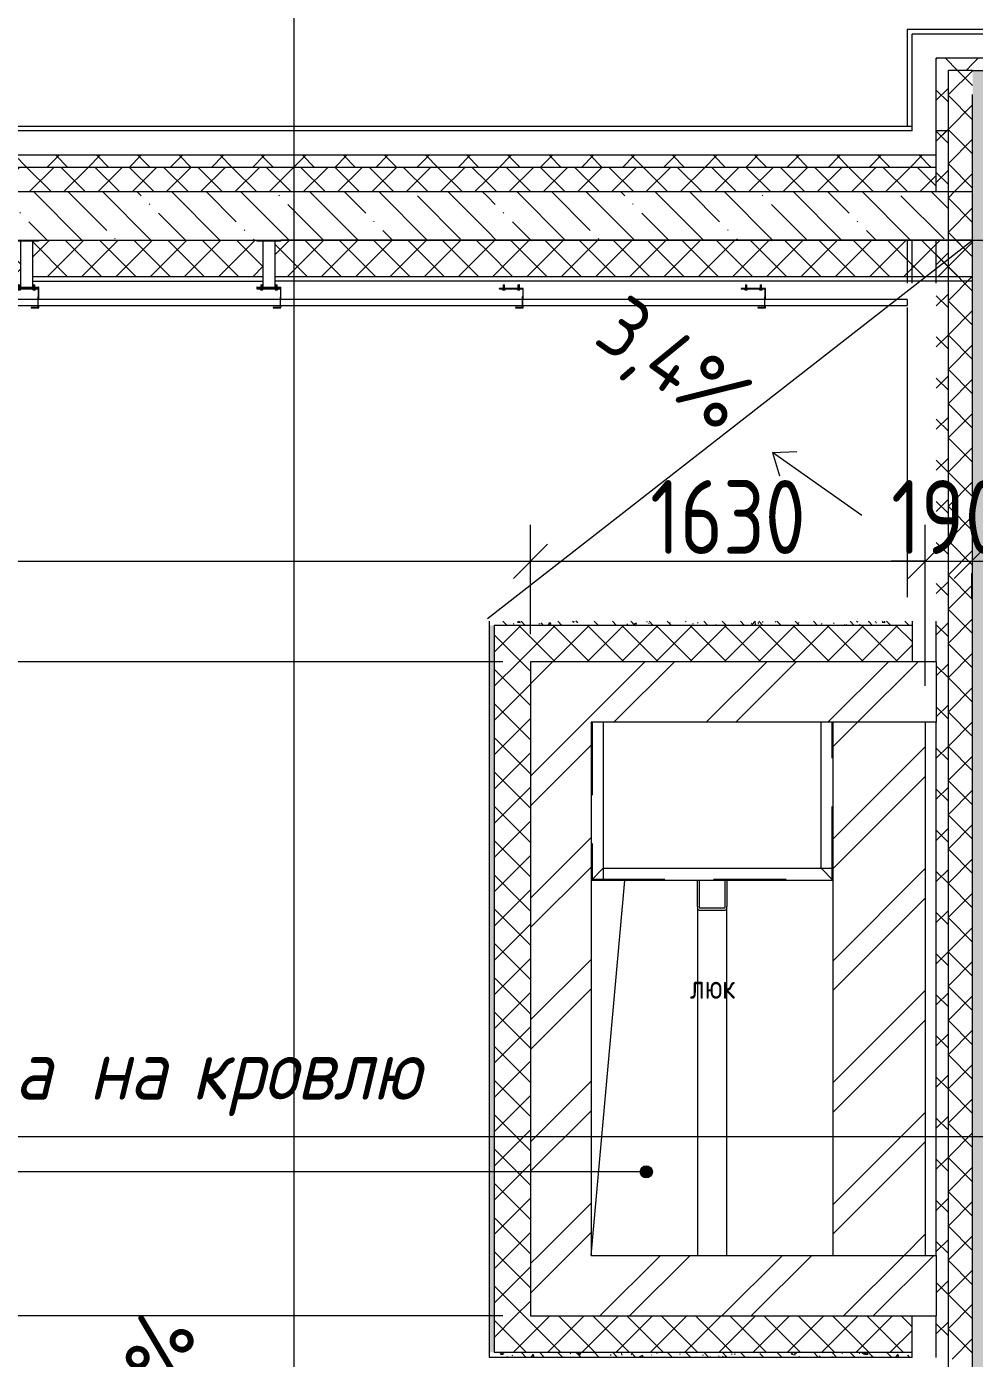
# Model space of a CAD drawing. Header units: millimetres. Extents: x -68946 to 690821, y -552984 to 293768.
# Drawn here: x 97362 to 101275, y -490221 to -484725 of the extents above; entities that cross this region are included whole.
import ezdxf

# ---------------------------------------------------------------- set-up
doc = ezdxf.new("R2010")
doc.units = ezdxf.units.MM
doc.linetypes.add('ADSK_Линия сетки', pattern=[2500, 2000, -250, 0, -250])
doc.linetypes.add('ADSK_Невидимые', pattern=[500, 300, -200])
doc.layers.get('Defpoints').update_dxf_attribs({"color": 250})
for name, color, linetype, lineweight in [('Аннотация', 250, 'Continuous', 20), ('Линии', 7, 'Continuous', 5), ('Обобщенные модели', 250, 'Continuous', 9), ('Ограждение', 7, 'Continuous', 5), ('Окна', 7, 'Continuous', 5), ('Оси', 250, 'Continuous', 9), ('Размеры', 7, 'Continuous', 9), ('Стены внутренние', 7, 'Continuous', 9), ('Стены наружные', 7, 'Continuous', 9), ('Стены отделка', 7, 'Continuous', 13), ('Стены перегородки', 7, 'Continuous', 13), ('Стены штриховка', 250, 'Continuous', 9), ('Узлы', 250, 'Continuous', 18)]:
    doc.layers.add(name, color=color, linetype=linetype, lineweight=lineweight)
doc.styles.add('GOST Common_2', font='', dxfattribs={"width": 0.8, "height": 350})
doc.styles.add('GOST Common_I', font='', dxfattribs={"width": 0.9, "height": 250})
doc.styles.add('ISOCPEUR', font='isocpeur.ttf', dxfattribs={"width": 0.8, "height": 100})
doc.styles.add('ISOCPEUR_1', font='isocpeur.ttf', dxfattribs={"width": 0.9, "height": 250})
doc.styles.add('А3', font='ГОСТ тип А.ttf')
doc.styles.get('GOST Common_2').set_extended_font_data('GOST Common')
doc.styles.get('GOST Common_I').set_extended_font_data('GOST Common', italic=True)
doc.dimstyles.new('ADSK_Основной_2_мм', dxfattribs={"dimscale": 304.8, "dimtxt": 201.142999, "dimasz": 0.463911, "dimexe": 0.492126, "dimexo": 0.492126, "dimgap": 0.098425, "dimtad": 1, "dimdec": 0, "dimdsep": 46, "dimtxsty": 'GOST Common_2', "dimblk1": 'OBLIQUE', "dimblk2": 'OBLIQUE', "dimsah": 1, "dimcen": 0.09, "dimdle": 0.492126, "dimazin": 0, "dimtfac": 1, "dimtdec": 4, "dimtix": 1, "dimtmove": 1, "dimatfit": 3, "dimfxl": 1, "dimtvp": 1, "dimtolj": 1, "dimtzin": 0, "dimlwd": 9, "dimlwe": 9, "dimarcsym": 2})
doc.dimstyles.new('ADSK_Основной_2_мм_1', dxfattribs={"dimscale": 304.8, "dimtxt": 201.142999, "dimasz": 0.463911, "dimexe": 0.492126, "dimexo": 0.492126, "dimgap": 0.098425, "dimtad": 1, "dimdec": 0, "dimdsep": 46, "dimtxsty": 'GOST Common_2', "dimblk1": 'OBLIQUE', "dimblk2": 'OBLIQUE', "dimsah": 1, "dimcen": 0.09, "dimdle": 0.492126, "dimazin": 0, "dimtfac": 1, "dimtdec": 4, "dimtix": 1, "dimtmove": 0, "dimatfit": 3, "dimfxl": 1, "dimtvp": 1, "dimtolj": 1, "dimtzin": 0, "dimlwd": 9, "dimlwe": 9, "dimarcsym": 2})
pattern_1 = [(45, (23667.23, -543980.64), (-70.71068, 70.71068), []), (135, (23667.23, -543980.64), (-70.71068, -70.71068), [])]
pattern_2 = [(135, (23667.23, -543980.64), (-142.5619, -142.5619), []), (135, (23809.8, -543980.64), (-142.5619, -142.5619), [252.016, -50.403, 3.353, -47.05])]
pattern_3 = [(135, (23667.23, -543980.64), (-84.85281, -84.85281), []), (225, (23667.23, -543980.64), (84.85281, -84.85281), [])]
pattern_4 = [(45, (23667.23, -543980.64), (-251.4472, 251.4472), []), (45, (23667.23, -543599.64), (-251.4472, 251.4472), [])]
pattern_5 = [(135, (23667.23, -543980.64), (-75.43415, -75.43415), [106.68, -17.78, 3.556, -17.78]), (135, (23667.23, -543905.25), (-75.43415, -75.43415), []), (50, (23667.23, -543980.64), (127.52922, -11.15758), [13.335, -146.685]), (355, (23667.23, -543980.64), (-24.66966, 133.74002), [10.668, -117.348]), (100.451, (23677.86, -543981.57), (102.85973, 122.58178), [11.333, -124.663]), (46.184, (23667.23, -543945.08), (189.75516, -29.43036), [20.003, -220.028]), (96.636, (23683.04, -543947.53), (166.1822, 173.1996), [17, -186.995]), (351.184, (23667.23, -543945.08), (166.18393, 173.19757), [16.002, -176.022]), (21, (23685.01, -543953.97), (106.13027, -71.58603), [13.335, -146.685]), (326, (23685.01, -543953.97), (43.26188, 128.93175), [10.668, -117.348]), (71.451, (23693.85, -543959.94), (149.39198, 57.34505), [11.333, -124.663]), (37.5, (23667.23, -543980.64), (2.162228, 59.188357), [3.353, -112.573, 3.353, -115.773, -117.793]), (37.5, (23667.23, -543980.64), (2.162228, 59.188357), [-235.052, 3.353, -114.44]), (7.5, (23667.23, -543980.64), (46.773857, 70.126152), [3.353, -64.567, 3.353, -109.906, -44.895]), (7.5, (23667.23, -543980.64), (46.773857, 70.126152), [-181.178, 3.353, -41.542]), (327.5, (23627.58, -543980.64), (94.913671, -4.010093), [3.353, -41.097, 3.353, -135.331, -184.023]), (327.5, (23627.58, -543980.64), (94.913671, -4.010093), [-183.134, 3.353, -180.67]), (317.5, (23609.8, -543980.64), (103.69057, 17.79882), [3.353, -54.432, 3.353, -88.748, -130.683]), (317.5, (23609.8, -543980.64), (103.69057, 17.79882), [-149.885, 3.353, -127.33])]

# ---------------------------------------------------------------- blocks, each defined once
blk = doc.blocks.new('ОМ_Труба_ГОСТ 8639-82 - ОМ_Труба_ГОСТ 8639-82-37318115-АР3_Кладочный план кровли _17_930 С2-3')
at = {"layer": 'Обобщенные модели'}
for p, q in [((76465, 55624.8), (76465, 54184.5)), ((76585, 54184.5), (76585, 55624.8))]:
    blk.add_line(p, q, dxfattribs=at)
blk = doc.blocks.new('ОМ_Уголок_ГОСТ 8509-93 - ОМ_Уголок_ГОСТ 8509-93-25102388-АР3_Кладочный план кровли _17_930 С2-3')
at = {"layer": 'Обобщенные модели'}
for p, q in [((1000, 0), (0, 0)), ((50, -50), (0, 0)), ((50, -50), (1000, -50))]:
    blk.add_line(p, q, dxfattribs=at)
at = {"layer": 'Обобщенные модели', "linetype": 'ADSK_Невидимые'}
blk.add_line((5, -5), (995, -5), dxfattribs=at)
blk = doc.blocks.new('ОМ_Уголок_ГОСТ 8509-93 - ОМ_Уголок_ГОСТ 8509-93-25102389-АР3_Кладочный план кровли _17_930 С2-3')
at = {"layer": 'Обобщенные модели', "linetype": 'ADSK_Невидимые'}
blk.add_line((247.6, -5), (895, -5), dxfattribs=at)
at = {"layer": 'Обобщенные модели'}
for p, q in [((247.6, -50), (900, -50)), ((900, -50), (900, 0))]:
    blk.add_line(p, q, dxfattribs=at)
blk = doc.blocks.new('ОМ_Уголок_ГОСТ 8509-93 - ОМ_Уголок_ГОСТ 8509-93-V2-АР3_Кладочный план кровли _17_930 С2-3')
at = {"layer": 'Обобщенные модели'}
for q in [(0, 0), (652.4, -50)]:
    blk.add_line((50, -50), q, dxfattribs=at)
at = {"layer": 'Обобщенные модели', "linetype": 'ADSK_Невидимые'}
blk.add_line((5, -5), (652.4, -5), dxfattribs=at)
blk = doc.blocks.new('Ограждение - Н_800-35689610-АР3_Кладочный план кровли _17_930 С2-3')
at = {"layer": 'Ограждение'}
for p, q in [((-2, 85), (-5, 85)), ((-2, 85), (-5, 85)), ((-5, 75), (-5, 85)), ((-5, 85), (-5, 75)), ((-5, 75), (-5, 85)), ((-5, 85), (-5, 75)), ((-5, 75), (-2, 75)), ((-5, 75), (-2, 75)), ((0, 100), (-2, 100)), ((-2, 100), (-2, 2)), ((0, 0), (0, 100)), ((15, 83), (0, 83)), ((0, 77), (15, 77)), ((15, 83), (5, 83)), ((5, 77), (15, 77)), ((15, 82.6), (15, 83)), ((15, 83), (15, 77)), ((15, 82.6), (15, 83)), ((15, 83), (15, 82.6)), ((15, 77), (15, 77.4)), ((15, 77), (15, 77.4)), ((15, 77.4), (15, 77)), ((-78, 32), (-80, 32)), ((-80, 32), (-80, 2)), ((-80, 2), (-35, 2)), ((-80, 2), (-80, 0)), ((-78, 4), (-78, 32)), ((-35, 4), (-78, 4)), ((-35, 2), (-35, 4)), ((-2, 2), (-35, 2)), ((-2, 24), (-5, 24)), ((-2, 24), (-5, 24)), ((-5, 14), (-5, 24)), ((-5, 24), (-5, 14)), ((-5, 14), (-5, 24)), ((-5, 24), (-5, 14)), ((-5, 14), (-2, 14)), ((-5, 14), (-2, 14)), ((15, 22), (0, 22)), ((0, 16), (15, 16)), ((15, 22), (5, 22)), ((5, 16), (15, 16)), ((15, 21.6), (15, 22)), ((15, 22), (15, 16)), ((15, 21.6), (15, 22)), ((15, 22), (15, 21.6)), ((15, 16), (15, 16.4)), ((15, 16), (15, 16.4)), ((15, 16.4), (15, 16)), ((-80, 0), (-70, 0)), ((-45, 0), (0, 0))]:
    blk.add_line(p, q, dxfattribs=at)
blk = doc.blocks.new('Ограждение - Н_800-V6-АР3_Кладочный план кровли _17_930 С2-3')
at = {"layer": 'Ограждение'}
for p, q in [((-2, 85), (-5, 85)), ((-2, 85), (-5, 85)), ((-5, 75), (-5, 85)), ((-5, 85), (-5, 75)), ((-5, 75), (-5, 85)), ((-5, 85), (-5, 75)), ((-5, 75), (-2, 75)), ((-5, 75), (-2, 75)), ((0, 100), (-2, 100)), ((-2, 100), (-2, 2)), ((0, 0), (0, 100)), ((15, 83), (0, 83)), ((15, 83), (0, 83)), ((0, 77), (15, 77)), ((0, 77), (15, 77)), ((15, 82.6), (15, 83)), ((15, 83), (15, 77)), ((15, 82.6), (15, 83)), ((15, 83), (15, 82.6)), ((15, 77), (15, 77.4)), ((15, 77), (15, 77.4)), ((15, 77.4), (15, 77)), ((-78, 32), (-80, 32)), ((-80, 32), (-80, 2)), ((-80, 2), (-35, 2)), ((-80, 2), (-80, 0)), ((-78, 4), (-78, 32)), ((-35, 4), (-78, 4)), ((-35, 2), (-35, 4)), ((-2, 2), (-35, 2)), ((-2, 24), (-5, 24)), ((-2, 24), (-5, 24)), ((-5, 14), (-5, 24)), ((-5, 24), (-5, 14)), ((-5, 14), (-5, 24)), ((-5, 24), (-5, 14)), ((-5, 14), (-2, 14)), ((-5, 14), (-2, 14)), ((15, 22), (0, 22)), ((15, 22), (0, 22)), ((0, 16), (15, 16)), ((0, 16), (15, 16)), ((15, 21.6), (15, 22)), ((15, 22), (15, 16)), ((15, 21.6), (15, 22)), ((15, 22), (15, 21.6)), ((15, 16), (15, 16.4)), ((15, 16), (15, 16.4)), ((15, 16.4), (15, 16)), ((-80, 0), (-70, 0)), ((-45, 0), (0, 0))]:
    blk.add_line(p, q, dxfattribs=at)
blk = doc.blocks.new('Ограждение - Ограждение-35682293-АР3_Кладочный план кровли _17_930 С2-3')
at = {"layer": 'Ограждение'}
for p, q in [((73741, 58130), (72743, 58130)), ((72743, 58105), (73741, 58105)), ((74741, 58130), (73743, 58130)), ((73743, 58105), (74741, 58105)), ((75741, 58130), (74744.1, 58130)), ((74744.1, 58105), (75741, 58105)), ((76741, 58130), (75743, 58130)), ((75743, 58105), (76741, 58105)), ((77330, 58130), (76743, 58130)), ((76743, 58105), (77330, 58105)), ((77330, 58130), (77330, 58105))]:
    blk.add_line(p, q, dxfattribs=at)
at = {"rotation": 89.99999999999982}
for name, p in [('Ограждение - Н_800-35689610-АР3_Кладочный план кровли _17_930 С2-3', (73745, 58175)), ('Ограждение - Н_800-35689610-АР3_Кладочный план кровли _17_930 С2-3', (74745, 58175)), ('Ограждение - Н_800-V6-АР3_Кладочный план кровли _17_930 С2-3', (75745, 58175)), ('Ограждение - Н_800-V6-АР3_Кладочный план кровли _17_930 С2-3', (76745, 58175))]:
    blk.add_blockref(name, p, dxfattribs=at)
blk = doc.blocks.new('TN_Удлинитель для кровельного ограждения - Удлинитель для кровельного ограждения ТехноНИКОЛЬ 200 мм-35682382-АР3_Кладочный план кровли _17_930 С2-3')
at = {"layer": 'Ограждение'}
for p, q in [((68645, 58375), (68645, 58370)), ((68645, 58375), (68655, 58375)), ((68655, 58370), (68645, 58370)), ((68655, 58375), (68735, 58375)), ((68735, 58370), (68655, 58370)), ((68669.5, 58370), (68669.5, 58180)), ((68720.5, 58180), (68720.5, 58370)), ((68735, 58375), (68745, 58375)), ((68745, 58370), (68735, 58370)), ((68745, 58370), (68745, 58375)), ((68645, 58180), (68645, 58175)), ((68645, 58180), (68655, 58180)), ((68646.3, 58180), (68645, 58180)), ((68655, 58180), (68662.6, 58180)), ((68667.6, 58180), (68723.6, 58180)), ((68728.6, 58180), (68735, 58180)), ((68735, 58180), (68745, 58180)), ((68745, 58180), (68743.7, 58180)), ((68745, 58175), (68745, 58180))]:
    blk.add_line(p, q, dxfattribs=at)
blk = doc.blocks.new('ОМ_Труба_ГОСТ 8639-82 - ОМ_Труба_ГОСТ 8639-82-25160815-АР3_Кладочный план кровли _17_930 С2-3')
at = {"layer": 'Обобщенные модели'}
for p, q in [((76465, 55624.8), (76465, 55732.1)), ((76471, 55732.1), (76471, 55624.8)), ((76579, 55624.8), (76579, 55732.1)), ((76585, 55732.1), (76585, 55624.8)), ((76474, 55619.1), (76576, 55619.1)), ((76576, 55607.6), (76474, 55607.6))]:
    blk.add_line(p, q, dxfattribs=at)
at = {"layer": 'Обобщенные модели', "flags": 128}
for points in [[(76474, 55607.6), (76472.2, 55608), (76470.6, 55608.9), (76469, 55610.5), (76467.6, 55612.7), (76466.5, 55615.3), (76465.7, 55618.2), (76465.2, 55621.5), (76465, 55624.8)], [(76471, 55624.8), (76471.1, 55623.7), (76471.2, 55622.6), (76471.5, 55621.6), (76471.9, 55620.8), (76472.3, 55620), (76472.9, 55619.5), (76473.4, 55619.2), (76474, 55619.1)], [(76585, 55624.8), (76584.8, 55621.5), (76584.3, 55618.2), (76583.5, 55615.3), (76582.4, 55612.7), (76581, 55610.5), (76579.4, 55608.9), (76577.8, 55608), (76576, 55607.6)], [(76576, 55619.1), (76576.6, 55619.2), (76577.1, 55619.5), (76577.7, 55620), (76578.1, 55620.8), (76578.5, 55621.6), (76578.8, 55622.6), (76578.9, 55623.7), (76579, 55624.8)]]:
    blk.add_lwpolyline(points, dxfattribs=at)
blk = doc.blocks.new('_Wn_-As_OpeningMEP_floor__Rectangular - _Wn_-As_OpeningMEP_floor__Rectangular-37475321-АР3_Кладочный план кровли _17_930 С2-3')
at = {"layer": 'Узлы', "lineweight": 5}
blk.add_line((-500, -1050), (-360.2, 497.6), dxfattribs=at)
blk = doc.blocks.new('_Oblique')
at = {"color": 0, "linetype": 'ByBlock', "lineweight": -2}
blk.add_line((-0.5, -0.5), (0.5, 0.5), dxfattribs=at)
blk = doc.blocks.new('*D6163')
at = {"layer": 'Defpoints', "color": 0, "lineweight": 30, "transparency": 16777216}
for p in [(93167.2, -490586.2), (98147.2, -490686.2), (98147.2, -491359.6)]:
    blk.add_point(p, dxfattribs=at)
at = {"layer": 'Размеры', "color": 0, "lineweight": 9, "transparency": 16777216}
for p, q in [((98147.2, -491209.6), (98147.2, -490536.2)), ((93017.2, -490686.2), (98297.2, -490686.2)), ((93167.2, -490736.2), (93167.2, -490836.2))]:
    blk.add_line(p, q, dxfattribs=at)
at = {"layer": 'Размеры', "color": 0, "lineweight": 9, "transparency": 16777216, "xscale": 141.4, "yscale": 141.4, "zscale": 141.4, "rotation": 180}
blk.add_blockref('_Oblique', (93167.2, -490686.2), dxfattribs=at)
at = {"layer": 'Размеры', "color": 0, "lineweight": 9, "transparency": 16777216, "xscale": 141.4, "yscale": 141.4, "zscale": 141.4}
blk.add_blockref('_Oblique', (98147.2, -490686.2), dxfattribs=at)
at = {"layer": 'Размеры', "color": 0, "transparency": 16777216, "insert": (94885.2, -490091.7), "char_height": 304.8, "width": 625.93, "attachment_point": 1, "line_spacing_factor": 1.022761, "style": 'А3'}
blk.add_mtext('\\A1;4980', dxfattribs=at)
blk = doc.blocks.new('*D6166')
at = {"layer": 'Defpoints', "color": 0, "lineweight": 30, "transparency": 16777216}
for p in [(93167.2, -486831.2), (99442.2, -486931.2), (99442.2, -487382.1)]:
    blk.add_point(p, dxfattribs=at)
at = {"layer": 'Размеры', "color": 0, "lineweight": 9, "transparency": 16777216}
for p, q in [((99442.2, -487232.1), (99442.2, -486781.2)), ((93017.2, -486931.2), (99592.2, -486931.2)), ((93167.2, -486981.2), (93167.2, -487081.2))]:
    blk.add_line(p, q, dxfattribs=at)
at = {"layer": 'Размеры', "color": 0, "lineweight": 9, "transparency": 16777216, "xscale": 141.4, "yscale": 141.4, "zscale": 141.4, "rotation": 180}
blk.add_blockref('_Oblique', (93167.2, -486931.2), dxfattribs=at)
at = {"layer": 'Размеры', "color": 0, "lineweight": 9, "transparency": 16777216, "xscale": 141.4, "yscale": 141.4, "zscale": 141.4}
blk.add_blockref('_Oblique', (99442.2, -486931.2), dxfattribs=at)
at = {"layer": 'Размеры', "color": 0, "transparency": 16777216, "insert": (96304.7, -486748.8), "char_height": 304.8, "width": 605.475, "attachment_point": 5, "style": 'А3'}
blk.add_mtext('\\A1;6275', dxfattribs=at)
blk = doc.blocks.new('*D6167')
at = {"layer": 'Defpoints', "color": 0, "lineweight": 30, "transparency": 16777216}
for p in [(101072.2, -486931.2), (99442.2, -487382.1), (101072.2, -487596.1)]:
    blk.add_point(p, dxfattribs=at)
at = {"layer": 'Размеры', "color": 0, "lineweight": 9, "transparency": 16777216}
for p, q in [((99442.2, -487232.1), (99442.2, -486781.2)), ((101072.2, -487446.1), (101072.2, -486781.2)), ((99292.2, -486931.2), (101222.2, -486931.2))]:
    blk.add_line(p, q, dxfattribs=at)
at = {"layer": 'Размеры', "color": 0, "lineweight": 9, "transparency": 16777216, "xscale": 141.4, "yscale": 141.4, "zscale": 141.4, "rotation": 180}
blk.add_blockref('_Oblique', (99442.2, -486931.2), dxfattribs=at)
at = {"layer": 'Размеры', "color": 0, "lineweight": 9, "transparency": 16777216, "xscale": 141.4, "yscale": 141.4, "zscale": 141.4}
blk.add_blockref('_Oblique', (101072.2, -486931.2), dxfattribs=at)
at = {"layer": 'Размеры', "color": 0, "transparency": 16777216, "insert": (100257.2, -486748.8), "char_height": 304.8, "width": 560.473, "attachment_point": 5, "style": 'А3'}
blk.add_mtext('\\A1;1630', dxfattribs=at)
blk = doc.blocks.new('*D6168')
at = {"layer": 'Defpoints', "color": 0, "lineweight": 30, "transparency": 16777216}
for p in [(101262.2, -486831.2), (101262.2, -486931.2), (101072.2, -487596.1)]:
    blk.add_point(p, dxfattribs=at)
at = {"layer": 'Размеры', "color": 0, "lineweight": 9, "transparency": 16777216}
for p, q in [((101072.2, -487446.1), (101072.2, -486781.2)), ((101072.2, -486931.2), (100930.8, -486931.2)), ((101072.2, -486931.2), (101262.2, -486931.2)), ((101262.2, -486931.2), (101403.6, -486931.2)), ((101262.2, -486981.2), (101262.2, -487081.2))]:
    blk.add_line(p, q, dxfattribs=at)
at = {"layer": 'Размеры', "color": 0, "lineweight": 9, "transparency": 16777216, "xscale": 141.4, "yscale": 141.4, "zscale": 141.4}
blk.add_blockref('_Oblique', (101072.2, -486931.2), dxfattribs=at)
at = {"layer": 'Размеры', "color": 0, "lineweight": 9, "transparency": 16777216, "xscale": 141.4, "yscale": 141.4, "zscale": 141.4, "rotation": 180}
blk.add_blockref('_Oblique', (101262.2, -486931.2), dxfattribs=at)
at = {"layer": 'Размеры', "color": 0, "transparency": 16777216, "insert": (101167.2, -486748.8), "char_height": 304.8, "width": 409.104, "attachment_point": 5, "style": 'А3'}
blk.add_mtext('\\A1;190', dxfattribs=at)
blk = doc.blocks.new('*D6169')
at = {"layer": 'Defpoints', "color": 0, "lineweight": 30, "transparency": 16777216}
for p in [(95909.4, -485605.6), (95809.4, -487346.1), (99478.2, -487346.1)]:
    blk.add_point(p, dxfattribs=at)
at = {"layer": 'Размеры', "color": 0, "lineweight": 9, "transparency": 16777216}
for p, q in [((95809.4, -485455.6), (95809.4, -487496.1)), ((95759.4, -485605.6), (95659.4, -485605.6)), ((99328.2, -487346.1), (95659.4, -487346.1))]:
    blk.add_line(p, q, dxfattribs=at)
at = {"layer": 'Размеры', "color": 0, "lineweight": 9, "transparency": 16777216, "xscale": 141.4, "yscale": 141.4, "zscale": 141.4}
for p, rotation in [((95809.4, -485605.6), 90), ((95809.4, -487346.1), 270)]:
    blk.add_blockref('_Oblique', p, dxfattribs=dict(at, rotation=rotation))
at = {"layer": 'Размеры', "color": 0, "transparency": 16777216, "insert": (95627, -486475.9), "char_height": 304.8, "width": 535.927, "attachment_point": 5, "rotation": 90, "style": 'А3'}
blk.add_mtext('\\A1;1741', dxfattribs=at)
blk = doc.blocks.new('*D6170')
at = {"layer": 'Defpoints', "color": 0, "lineweight": 30, "transparency": 16777216}
for p in [(99478.2, -487346.1), (95809.4, -490046.1), (99478.2, -490046.1)]:
    blk.add_point(p, dxfattribs=at)
at = {"layer": 'Размеры', "color": 0, "lineweight": 9, "transparency": 16777216}
for p, q in [((95809.4, -487196.1), (95809.4, -490196.1)), ((99328.2, -487346.1), (95659.4, -487346.1)), ((99328.2, -490046.1), (95659.4, -490046.1))]:
    blk.add_line(p, q, dxfattribs=at)
at = {"layer": 'Размеры', "color": 0, "lineweight": 9, "transparency": 16777216, "xscale": 141.4, "yscale": 141.4, "zscale": 141.4}
for p, rotation in [((95809.4, -487346.1), 90), ((95809.4, -490046.1), 270)]:
    blk.add_blockref('_Oblique', p, dxfattribs=dict(at, rotation=rotation))
at = {"layer": 'Размеры', "color": 0, "transparency": 16777216, "insert": (95627, -488696.1), "char_height": 304.8, "width": 605.475, "attachment_point": 5, "rotation": 90, "style": 'А3'}
blk.add_mtext('\\A1;2700', dxfattribs=at)
blk = doc.blocks.new('*D6206')
at = {"layer": 'Defpoints', "color": 0, "lineweight": 30, "transparency": 16777216}
for p in [(99478.2, -490046.1), (95809.4, -491385.6), (98121.2, -491385.6)]:
    blk.add_point(p, dxfattribs=at)
at = {"layer": 'Размеры', "color": 0, "lineweight": 9, "transparency": 16777216}
for p, q in [((95809.4, -489896.1), (95809.4, -491535.6)), ((99328.2, -490046.1), (95659.4, -490046.1)), ((97971.2, -491385.6), (95659.4, -491385.6))]:
    blk.add_line(p, q, dxfattribs=at)
at = {"layer": 'Размеры', "color": 0, "lineweight": 9, "transparency": 16777216, "xscale": 141.4, "yscale": 141.4, "zscale": 141.4}
for p, rotation in [((95809.4, -490046.1), 90), ((95809.4, -491385.6), 270)]:
    blk.add_blockref('_Oblique', p, dxfattribs=dict(at, rotation=rotation))
at = {"layer": 'Размеры', "color": 0, "transparency": 16777216, "insert": (95627, -490715.9), "char_height": 304.8, "width": 560.473, "attachment_point": 5, "rotation": 90, "style": 'А3'}
blk.add_mtext('\\A1;1339', dxfattribs=at)

msp = doc.modelspace()

# ---------------------------------------------------------------- hatches: boundary and pattern name
at = {"layer": 'Аннотация'}
h = msp.add_hatch(color=256, dxfattribs=at)
edge = h.paths.add_edge_path()
edge.add_arc((99920.3372, -489451.5108), 25, 0, 360)
at = {"layer": 'Стены внутренние', "lineweight": 5}
h = msp.add_hatch(dxfattribs=at)
h.set_pattern_fill('FP_1', color=256, style=0, pattern_type=2)
h.set_pattern_definition(pattern_2)
h.paths.add_polyline_path([(101467.2298, -504205.6404), (101467.2298, -485075.6404), (101392.2298, -485000.6404), (101467.2298, -485000.6404), (101467.2298, -484905.6404), (101267.2298, -484905.6404), (101267.2298, -504205.6404)])
h = msp.add_hatch(dxfattribs=at)
h.set_pattern_fill('FP_1', color=256, style=0, pattern_type=2)
h.set_pattern_definition(pattern_2)
h.paths.add_polyline_path([(96284.7036, -485605.641), (99264.2298, -485605.641), (99264.2298, -485405.641), (92967.2298, -485405.641), (92967.2298, -485605.641), (95930.268, -485605.641)])
h = msp.add_hatch(dxfattribs=at)
h.set_pattern_fill('FP_1', color=256, style=0, pattern_type=2)
h.set_pattern_definition(pattern_2)
h.paths.add_polyline_path([(100997.2298, -485605.641), (101167.2298, -485605.641), (101167.2298, -485405.641), (99264.2298, -485405.641), (99264.2298, -485605.641), (100892.3667, -485605.641)])
at = {"layer": 'Стены наружные', "lineweight": 5}
h = msp.add_hatch(dxfattribs=at)
h.set_pattern_fill('FP_34', color=256, style=0, pattern_type=2)
h.set_pattern_definition(pattern_3)
h.paths.add_polyline_path([(101267.2298, -484905.6404), (101267.2298, -484855.6404), (101117.2298, -484855.6404), (101117.2298, -484905.6404), (101246.8023, -484905.6404)])
h = msp.add_hatch(dxfattribs=at)
h.set_pattern_fill('FP_34', color=256, style=0, pattern_type=2)
h.set_pattern_definition(pattern_3)
h.paths.add_polyline_path([(132437.1369, -484905.6404), (132767.2242, -484905.6404), (132767.2242, -484855.6404), (101267.2298, -484855.6404), (101267.2298, -484905.6404), (131019.3944, -484905.6404)])
h = msp.add_hatch(dxfattribs=at)
h.set_pattern_fill('FP_34', color=256, style=0, pattern_type=2)
h.set_pattern_definition(pattern_3)
h.paths.add_polyline_path([(101117.2298, -485405.641), (101167.2298, -485405.641), (101167.2298, -484905.6404), (101117.2298, -484905.6404), (101117.2298, -485305.641)])
h = msp.add_hatch(dxfattribs=at)
h.set_pattern_fill('FP_33', color=256, style=0, pattern_type=2)
h.set_pattern_definition(pattern_1)
h.paths.add_polyline_path([(101167.2298, -485005.6404), (101267.2298, -485005.6203), (101267.2298, -484905.6404), (101167.2298, -484905.6404)])
h = msp.add_hatch(dxfattribs=at)
h.set_pattern_fill('FP_33', color=256, style=0, pattern_type=2)
h.set_pattern_definition(pattern_1)
h.paths.add_polyline_path([(101246.8023, -485405.641), (101267.2298, -485405.641), (101267.2298, -485005.6404), (101167.2298, -485005.6404), (101167.2298, -485405.641)])
h = msp.add_hatch(dxfattribs=at)
h.set_pattern_fill('FP_34', color=256, style=0, pattern_type=2)
h.set_pattern_definition(pattern_3)
h.paths.add_polyline_path([(101117.2298, -490224.1477), (101167.2298, -490224.1477), (101167.2298, -485605.641), (101117.2298, -485605.641), (101117.2298, -490218.1477)])
h.paths.add_polyline_path([(101117.2298, -485405.641), (101167.2298, -485405.641), (101167.2298, -485155.641), (101117.2298, -485155.641), (101117.2298, -485305.641)])
h = msp.add_hatch(dxfattribs=at)
h.set_pattern_fill('FP_34', color=256, style=0, pattern_type=2)
h.set_pattern_definition(pattern_3)
h.paths.add_polyline_path([(99264.2298, -485305.641), (99264.2298, -485255.641), (92857.2298, -485255.641), (92857.2298, -485305.641), (98411.3174, -485305.641)])
h = msp.add_hatch(dxfattribs=at)
h.set_pattern_fill('FP_34', color=256, style=0, pattern_type=2)
h.set_pattern_definition(pattern_3)
h.paths.add_polyline_path([(101117.2298, -485305.641), (101117.2298, -485255.641), (99264.2298, -485255.641), (99264.2298, -485305.641), (100537.9311, -485305.641)])
h = msp.add_hatch(dxfattribs=at)
h.set_pattern_fill('FP_33', color=256, style=0, pattern_type=2)
h.set_pattern_definition(pattern_1)
h.paths.add_polyline_path([(99264.2298, -485405.641), (99264.2298, -485305.641), (92857.2298, -485305.641), (92857.2298, -485405.641), (98411.3174, -485405.641)])
h = msp.add_hatch(dxfattribs=at)
h.set_pattern_fill('FP_33', color=256, style=0, pattern_type=2)
h.set_pattern_definition(pattern_1)
h.paths.add_polyline_path([(101117.2298, -485405.641), (101117.2298, -485305.641), (99264.2298, -485305.641), (99264.2298, -485405.641), (100537.9311, -485405.641)])
h = msp.add_hatch(dxfattribs=at)
h.set_pattern_fill('FP_33', color=256, style=0, pattern_type=2)
h.set_pattern_definition(pattern_1)
h.paths.add_polyline_path([(101267.2298, -490224.1477), (101267.2298, -485405.641), (101167.2298, -485405.641), (101167.2298, -490224.1477), (101246.8023, -490224.1477)])
h = msp.add_hatch(dxfattribs=at)
h.set_pattern_fill('FP_33', color=256, style=0, pattern_type=2)
h.set_pattern_definition(pattern_1)
h.paths.add_polyline_path([(99120.1886, -485755.641), (99264.2298, -485755.641), (99264.2298, -485605.641), (98410.8901, -485605.641), (98410.8901, -485610.6855), (98387.7298, -485610.6855), (98387.7298, -485755.641), (98765.753, -485755.641)])
h.paths.add_polyline_path([(98336.7298, -485755.641), (98335.7298, -485610.6855), (98313.5696, -485610.6855), (98313.5696, -485605.641), (97410.8901, -485605.641), (97410.8901, -485610.6855), (97387.7298, -485610.6855), (97387.7298, -485755.641), (98322.7084, -485755.641)])
h.paths.add_polyline_path([(97336.7298, -485755.641), (97335.7298, -485610.6855), (97313.5696, -485610.6855), (97313.5696, -485605.641), (96410.8901, -485605.641), (96410.8901, -485610.6855), (96387.7298, -485610.6855), (96387.7298, -485755.641), (96993.5749, -485755.641)])
h.paths.add_polyline_path([(96284.7036, -485755.641), (96336.7298, -485755.641), (96335.7298, -485610.6855), (96313.5696, -485610.6855), (96313.5696, -485605.641), (95410.8901, -485605.641), (95410.8901, -485610.6855), (95387.7298, -485610.6855), (95387.7298, -485755.641), (95930.268, -485755.641)])
h.paths.add_polyline_path([(95336.7298, -485755.641), (95335.7298, -485610.6855), (95313.5696, -485610.6855), (95313.5696, -485605.641), (94410.8901, -485605.641), (94410.8901, -485610.6855), (94387.7298, -485610.6855), (94387.7298, -485755.641), (95310.0057, -485755.641)])
h.paths.add_polyline_path([(93803.6543, -485755.641), (94336.7298, -485755.641), (94335.7298, -485610.6855), (94313.5696, -485610.6855), (94313.5696, -485605.641), (93410.8901, -485605.641), (93410.8901, -485610.6855), (93387.7298, -485610.6855), (93387.7298, -485755.641), (93449.2187, -485755.641)])
h.paths.add_polyline_path([(93272.0009, -485755.641), (93336.7298, -485755.1491), (93335.7298, -485610.6855), (93313.5696, -485610.6855), (93313.5696, -485605.641), (93167.2298, -485605.641), (93167.2298, -485755.641)])
h.paths.add_polyline_path([(92563.1296, -485755.641), (92717.2298, -485755.641), (92717.2298, -485605.641), (92410.8901, -485605.641), (92410.8901, -485610.6855), (92387.7298, -485610.6855), (92387.7298, -485755.641)])
h.paths.add_polyline_path([(92336.7298, -485755.641), (92335.7298, -485610.6855), (92313.5696, -485610.6855), (92313.5696, -485605.641), (92117.2298, -485605.641), (92117.2298, -485755.641), (92208.694, -485755.641)])
h = msp.add_hatch(dxfattribs=at)
h.set_pattern_fill('FP_33', color=256, style=0, pattern_type=2)
h.set_pattern_definition(pattern_1)
h.paths.add_polyline_path([(101267.2298, -485755.641), (101267.2298, -485605.641), (99264.2298, -485605.641), (99264.2298, -485755.641), (101246.8023, -485755.641)])
h = msp.add_hatch(dxfattribs=at)
h.set_pattern_fill('FP_50', color=256, style=0, pattern_type=2)
h.set_pattern_definition(pattern_5)
h.paths.add_polyline_path([(100183.4955, -487196.1477), (101017.2298, -487196.1477), (101017.2298, -487179.1477), (99272.2298, -487179.1477), (99272.2298, -487196.1477), (99829.0598, -487196.1477)])
h = msp.add_hatch(dxfattribs=at)
h.set_pattern_fill('FP_50', color=256, style=0, pattern_type=2)
h.set_pattern_definition(pattern_5)
h.paths.add_polyline_path([(99272.2298, -490196.1477), (99292.2298, -490196.1477), (99292.2298, -487196.1477), (99272.2298, -487196.1477), (99272.2298, -490003.2204)])
h = msp.add_hatch(dxfattribs=at)
h.set_pattern_fill('FP_33', color=256, style=0, pattern_type=2)
h.set_pattern_definition(pattern_1)
h.paths.add_polyline_path([(99292.2298, -487346.1477), (101017.2298, -487346.1477), (101017.2298, -487196.1477), (99292.2298, -487196.1477), (99292.2298, -487241.0419)])
h = msp.add_hatch(dxfattribs=at)
h.set_pattern_fill('FP_33', color=256, style=0, pattern_type=2)
h.set_pattern_definition(pattern_1)
h.paths.add_polyline_path([(99442.2298, -490046.1477), (99442.2298, -487346.1477), (99292.2298, -487346.1477), (99292.2298, -490046.1477)])
h = msp.add_hatch(dxfattribs=at)
h.set_pattern_fill('FP_44', color=256, style=0, pattern_type=2)
h.set_pattern_definition(pattern_4)
h.paths.add_polyline_path([(101017.2298, -487596.1477), (101117.2298, -487596.1477), (101117.2298, -487346.1477), (99442.2298, -487346.1477), (99442.2298, -487596.1477), (100997.2298, -487596.1477)])
h = msp.add_hatch(dxfattribs=at)
h.set_pattern_fill('FP_44', color=256, style=0, pattern_type=2)
h.set_pattern_definition(pattern_4)
h.paths.add_polyline_path([(99442.2298, -489796.1477), (99692.2298, -489796.1477), (99692.2298, -487596.1477), (99442.2298, -487596.1477), (99442.2298, -488898.349)])
h = msp.add_hatch(dxfattribs=at)
h.set_pattern_fill('FP_44', color=256, style=0, pattern_type=2)
h.set_pattern_definition(pattern_4)
h.paths.add_polyline_path([(100692.2298, -489796.1477), (101072.2298, -489796.1477), (101072.2298, -487596.1477), (100692.2298, -487596.1477), (100692.2298, -488898.349)])
h = msp.add_hatch(dxfattribs=at)
h.set_pattern_fill('FP_44', color=256, style=0, pattern_type=2)
h.set_pattern_definition(pattern_4)
h.paths.add_polyline_path([(100997.2298, -490046.1477), (101117.2298, -490046.1477), (101117.2298, -489796.1477), (99442.2298, -489796.1477), (99442.2298, -490046.1477), (100892.3667, -490046.1477)])
h = msp.add_hatch(dxfattribs=at)
h.set_pattern_fill('FP_33', color=256, style=0, pattern_type=2)
h.set_pattern_definition(pattern_1)
h.paths.add_polyline_path([(101017.2298, -490196.1477), (101017.2298, -490046.1477), (99292.2298, -490046.1477), (99292.2298, -490196.1477), (100997.2298, -490196.1477)])
h = msp.add_hatch(dxfattribs=at)
h.set_pattern_fill('FP_50', color=256, style=0, pattern_type=2)
h.set_pattern_definition(pattern_5)
h.paths.add_polyline_path([(101017.2298, -490216.1477), (101017.2298, -490196.1477), (99272.2298, -490196.1477), (99272.2298, -490216.1477), (100997.2298, -490216.1477)])

# ---------------------------------------------------------------- linework, layer by layer
at = {"layer": 'Аннотация'}
for p, q in [((99049.8991, -489451.5108), (96013.2897, -489451.5108)), ((99920.3372, -489451.5108), (99049.8991, -489451.5108))]:
    msp.add_line(p, q, dxfattribs=at)
msp.add_circle((99920.3372, -489451.5108), 25, dxfattribs=at)
at = {"layer": 'Линии'}
msp.add_line((99264.2298, -487168.1477), (101267.2298, -485605.641), dxfattribs=at)
at = {"layer": 'Оси', "linetype": 'ADSK_Линия сетки', "ltscale": 100}
for p, q in [((98467.2298, -547719.4803), (98467.2298, -482778.6358)), ((88763.207, -485605.6404), (168383.8317, -485605.6404)), ((88763.207, -489305.6404), (180488.1093, -489305.6404))]:
    msp.add_line(p, q, dxfattribs=at)
at = {"layer": 'Размеры'}
for p, q in [((100440.9274, -486481.9792), (100541.6873, -486478.0178)), ((100440.9274, -486481.9792), (100470.8324, -486578.2806)), ((100810.5802, -486743.2102), (100440.9274, -486481.9792))]:
    msp.add_line(p, q, dxfattribs=at)
at = {"layer": 'Стены наружные'}
msp.add_line((101167.2298, -485155.641), (101117.2298, -485155.641), dxfattribs=at)
at = {"layer": 'Стены отделка', "lineweight": 5}
for p, q in [((100997.2298, -484735.6404), (100997.2298, -485135.641)), ((100997.2298, -484735.6404), (133037.2242, -484735.6404)), ((92117.2298, -485135.641), (100997.2298, -485135.641)), ((101167.2298, -485405.641), (101267.2298, -485405.641)), ((100997.2298, -485605.641), (100997.2298, -485783.641)), ((100997.2298, -485883.641), (100997.2298, -487079.1477))]:
    msp.add_line(p, q, dxfattribs=at)
at = {"layer": 'Стены перегородки'}
for p, q in [((101117.2298, -485405.641), (101117.2298, -484855.6404)), ((132917.2242, -484855.6404), (101117.2298, -484855.6404)), ((101167.2298, -504305.6404), (101167.2298, -484905.6404)), ((101267.2298, -484905.6404), (101167.2298, -484905.6404)), ((101267.2298, -504205.6404), (101267.2298, -485005.6203)), ((92967.2298, -485405.641), (101167.2298, -485405.641)), ((97410.8901, -485605.641), (98313.5696, -485605.641)), ((101267.2298, -485605.641), (98411.3174, -485605.641)), ((101117.2298, -485783.641), (101117.2298, -485605.641)), ((97387.6155, -485775.641), (98336.7298, -485775.641)), ((101267.2298, -485775.641), (98387.6155, -485775.641)), ((101117.2298, -487346.1477), (101117.2298, -487179.1477)), ((101117.2298, -487346.1477), (99442.2298, -487346.1477)), ((99442.2298, -487346.1477), (99442.2298, -490046.1477)), ((100997.2298, -487596.1477), (99692.2298, -487596.1477)), ((99692.2298, -487596.1477), (99692.2298, -489796.1477)), ((100692.2298, -489796.1477), (100692.2298, -487596.1477)), ((101117.2298, -487596.1477), (101072.2298, -487596.1477)), ((101072.2298, -487596.1477), (101072.2298, -489796.1477)), ((101117.2298, -489796.1477), (101117.2298, -487596.1477)), ((99692.2298, -489796.1477), (100997.2298, -489796.1477)), ((101072.2298, -489796.1477), (101117.2298, -489796.1477)), ((99442.2298, -490046.1477), (101117.2298, -490046.1477)), ((101117.2298, -490218.1477), (101117.2298, -490046.1477))]:
    msp.add_line(p, q, dxfattribs=at)
at = {"layer": 'Стены штриховка'}
for p, q in [((101017.2298, -485155.641), (101017.2298, -484755.6404)), ((133017.2242, -484755.6404), (101017.2298, -484755.6404)), ((101267.2298, -484905.6404), (101467.2298, -484905.6404)), ((100997.2298, -485135.641), (101017.2298, -485135.641)), ((101017.2298, -485155.641), (92117.2298, -485155.641)), ((101117.2298, -485255.641), (92117.2298, -485255.641)), ((101117.2298, -485305.641), (92117.2298, -485305.641)), ((101017.2298, -485783.641), (101017.2298, -485605.641)), ((97387.524, -485755.641), (98336.7298, -485755.641)), ((98387.524, -485755.641), (101267.2298, -485755.641)), ((99272.2298, -487179.1477), (99272.2298, -490216.1477)), ((101017.2298, -487179.1477), (101017.2298, -487346.1477)), ((101017.2298, -487196.1477), (99292.2298, -487196.1477)), ((99292.2298, -487196.1477), (99292.2298, -490196.1477)), ((101117.2298, -487346.1477), (101117.2298, -487596.1477)), ((101072.2298, -487596.1477), (100997.2298, -487596.1477)), ((100997.2298, -489796.1477), (101072.2298, -489796.1477)), ((101117.2298, -489796.1477), (101117.2298, -490046.1477)), ((101017.2298, -490218.1477), (101017.2298, -490046.1477)), ((99292.2298, -490196.1477), (101017.2298, -490196.1477)), ((99272.2298, -490216.1477), (101017.2298, -490216.1477)), ((100997.2298, -490216.1477), (100997.2298, -490218.1477))]:
    msp.add_line(p, q, dxfattribs=at)

# ---------------------------------------------------------------- block references
at = {"layer": 'Обобщенные модели', "extrusion": (0, 0, -1)}
for name, p, rotation in [('ОМ_Уголок_ГОСТ 8509-93 - ОМ_Уголок_ГОСТ 8509-93-25102389-АР3_Кладочный план кровли _17_930 С2-3', (-99692.2298, -487348.5216), 269.9999999999999), ('ОМ_Уголок_ГОСТ 8509-93 - ОМ_Уголок_ГОСТ 8509-93-V2-АР3_Кладочный план кровли _17_930 С2-3', (-100692.2298, -488248.5216), 89.99999999999977), ('ОМ_Уголок_ГОСТ 8509-93 - ОМ_Уголок_ГОСТ 8509-93-25102388-АР3_Кладочный план кровли _17_930 С2-3', (-99692.2298, -488248.5216), 180)]:
    msp.add_blockref(name, p, dxfattribs=dict(at, rotation=rotation))
at = {"layer": 'Обобщенные модели'}
for name in ['ОМ_Труба_ГОСТ 8639-82 - ОМ_Труба_ГОСТ 8639-82-25160815-АР3_Кладочный план кровли _17_930 С2-3', 'ОМ_Труба_ГОСТ 8639-82 - ОМ_Труба_ГОСТ 8639-82-37318115-АР3_Кладочный план кровли _17_930 С2-3']:
    msp.add_blockref(name, (23667.2298, -543980.641), dxfattribs=at)
at = {"layer": 'Ограждение'}
for name, p in [('TN_Удлинитель для кровельного ограждения - Удлинитель для кровельного ограждения ТехноНИКОЛЬ 200 мм-35682382-АР3_Кладочный план кровли _17_930 С2-3', (28667.2298, -543980.641)), ('TN_Удлинитель для кровельного ограждения - Удлинитель для кровельного ограждения ТехноНИКОЛЬ 200 мм-35682382-АР3_Кладочный план кровли _17_930 С2-3', (29667.2298, -543980.641)), ('Ограждение - Ограждение-35682293-АР3_Кладочный план кровли _17_930 С2-3', (23667.2298, -543980.641))]:
    msp.add_blockref(name, p, dxfattribs=at)
at = {"layer": 'Окна'}
msp.add_blockref('_Wn_-As_OpeningMEP_floor__Rectangular - _Wn_-As_OpeningMEP_floor__Rectangular-37475321-АР3_Кладочный план кровли _17_930 С2-3', (100192.2298, -488746.1477), dxfattribs=at)

# ---------------------------------------------------------------- texts
at = {"layer": 'Аннотация', "attachment_point": 1}
for s, insert, char_height, width, style in [('люк', (100100.2509, -488637.1923), 100, 237.2995, 'ISOCPEUR'), ('выхода', (96531.2116, -488903.1775), 250, 1226.581875, 'GOST Common_I'), ('на', (97620.6334, -488903.1775), 250, 418.480875, 'GOST Common_I'), ('кровлю', (98043.3053, -488903.1775), 250, 1212.1515, 'GOST Common_I')]:
    msp.add_mtext(s, dxfattribs=dict(at, insert=insert, char_height=char_height, width=width, style=style))
at = {"layer": 'Размеры', "char_height": 250, "attachment_point": 1, "line_spacing_factor": 1.149209, "style": 'ISOCPEUR_1'}
for s, insert, width, rotation in [('3,4%', (99838.8611, -485821.4095), 884.373142, 324.7514267), ('5,7%', (97627.4014, -490640.5657), 854.495671, 71.5677153)]:
    msp.add_mtext(s, dxfattribs=dict(at, insert=insert, width=width, rotation=rotation))

# ---------------------------------------------------------------- dimensions: what is measured, and where the dimension line sits
at = {"layer": 'Размеры'}
for base, p1, p2, override, picture, middle in [((95809.3912, -487346.1477), (95909.3761, -485605.641), (99478.2298, -487346.1477), {"dimtxt": 1, "dimlfac": 1, "dimpost": '<>', "dimtxsty": 'А3', "dimfxl": 3970.652378}, '*D6169', (95626.9912, -486475.8943)), ((95809.3912, -490046.1477), (99478.2298, -487346.1477), (99478.2298, -490046.1477), {"dimtxt": 1, "dimlfac": 1, "dimpost": '<>', "dimtxsty": 'А3', "dimfxl": 2700}, '*D6170', (95626.9912, -488696.1477)), ((95809.3912, -491385.6404), (99478.2298, -490046.1477), (98121.2298, -491385.6404), {"dimtxt": 1, "dimlfac": 1, "dimpost": '<>', "dimtxsty": 'А3', "dimfxl": 1906.748449}, '*D6206', (95626.9912, -490715.8941))]:
    dim = msp.add_linear_dim(base=base, p1=p1, p2=p2, angle=90, dimstyle='ADSK_Основной_2_мм_1', override=override, dxfattribs=at)
    dim.commit()
    dim.dimension.update_dxf_attribs({"geometry": picture, "text_midpoint": middle})
for base, p1, p2, override, picture, middle in [((99442.2298, -486931.1824), (93167.2298, -486831.1975), (99442.2298, -487382.1477), {"dimtxt": 1, "dimlfac": 1, "dimpost": '<>', "dimtxsty": 'А3', "dimfxl": 6299.140505}, '*D6166', (96304.7298, -486748.7824)), ((101072.2298, -486931.1824), (99442.2298, -487382.1477), (101072.2298, -487596.1477), {"dimtxt": 1, "dimlfac": 1, "dimpost": '<>', "dimtxsty": 'А3', "dimfxl": 1643.987835}, '*D6167', (100257.2298, -486748.7824)), ((101262.2298, -486931.1824), (101072.2298, -487596.1477), (101262.2298, -486831.1975), {"dimtxt": 1, "dimlfac": 1, "dimpost": '<>', "dimtxsty": 'А3', "dimfxl": 788.19336}, '*D6168', (101167.2298, -486748.7824))]:
    dim = msp.add_linear_dim(base=base, p1=p1, p2=p2, dimstyle='ADSK_Основной_2_мм_1', override=override, dxfattribs=at)
    dim.commit()
    dim.dimension.update_dxf_attribs({"geometry": picture, "text_midpoint": middle})
dim = msp.add_linear_dim(base=(98147.2298, -490686.1576), p1=(93167.2298, -490586.1727), p2=(98147.2298, -491359.6404), dimstyle='ADSK_Основной_2_мм', override={"dimtxt": 1, "dimlfac": 1, "dimpost": '<>', "dimtxsty": 'А3', "dimfxl": 5039.707559}, dxfattribs=at)
dim.commit()
dim.dimension.update_dxf_attribs({"geometry": '*D6163', "text_midpoint": (95198.1832, -490528.1253), "dimtype": 160})

doc.saveas('drawing.dxf')
